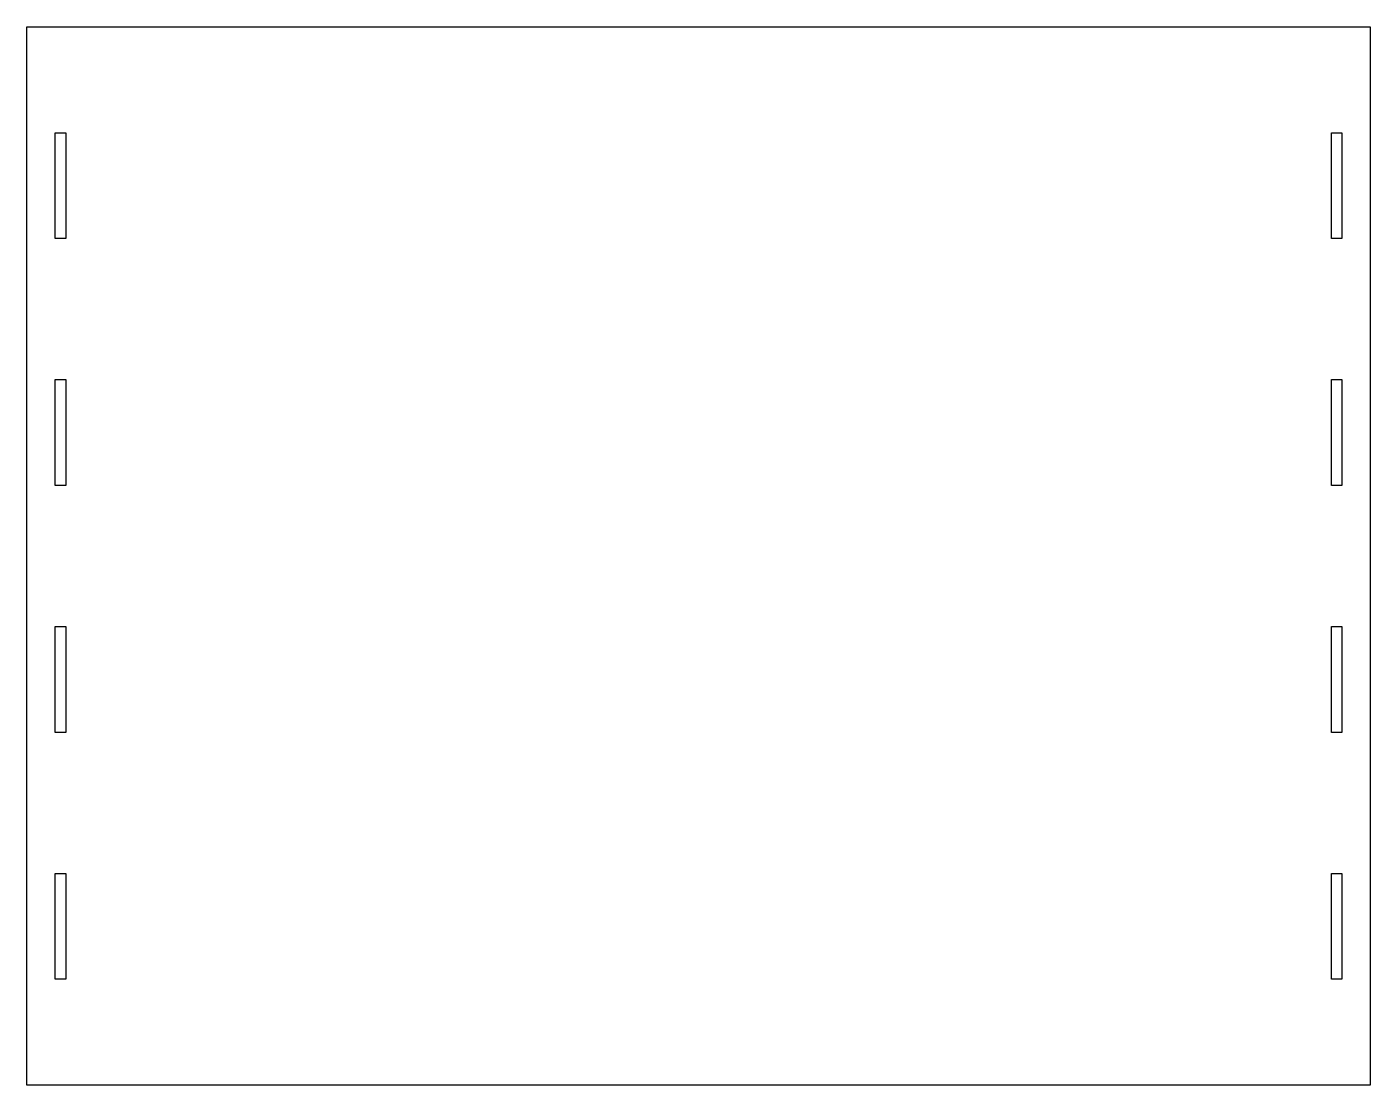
# Model space of a CAD drawing. Header units: millimetres. Extents: x 0 to 381, y -300 to 0.
import ezdxf

# ---------------------------------------------------------------- set-up
doc = ezdxf.new("R2010")
doc.units = ezdxf.units.MM

msp = doc.modelspace()

# ---------------------------------------------------------------- linework, layer by layer
at = {"color": 7, "linetype": 'Continuous', "lineweight": 25}
for p, q in [((0, 0), (380.72, 0)), ((0, -300), (0, 0)), ((380.72, 0), (380.72, -300)), ((8, -30), (11, -30)), ((8, -60), (8, -30)), ((11, -30), (11, -60)), ((369.72, -30), (372.72, -30)), ((369.72, -60), (369.72, -30)), ((372.72, -30), (372.72, -60)), ((11, -60), (8, -60)), ((372.72, -60), (369.72, -60)), ((8, -100), (11, -100)), ((8, -130), (8, -100)), ((11, -100), (11, -130)), ((369.72, -100), (372.72, -100)), ((369.72, -130), (369.72, -100)), ((372.72, -100), (372.72, -130)), ((11, -130), (8, -130)), ((372.72, -130), (369.72, -130)), ((8, -170), (11, -170)), ((8, -200), (8, -170)), ((11, -170), (11, -200)), ((369.72, -170), (372.72, -170)), ((369.72, -200), (369.72, -170)), ((372.72, -170), (372.72, -200)), ((11, -200), (8, -200)), ((372.72, -200), (369.72, -200)), ((8, -240), (11, -240)), ((8, -270), (8, -240)), ((11, -240), (11, -270)), ((369.72, -240), (372.72, -240)), ((369.72, -270), (369.72, -240)), ((372.72, -240), (372.72, -270)), ((11, -270), (8, -270)), ((372.72, -270), (369.72, -270)), ((380.72, -300), (0, -300))]:
    msp.add_line(p, q, dxfattribs=at)

doc.saveas('drawing.dxf')
